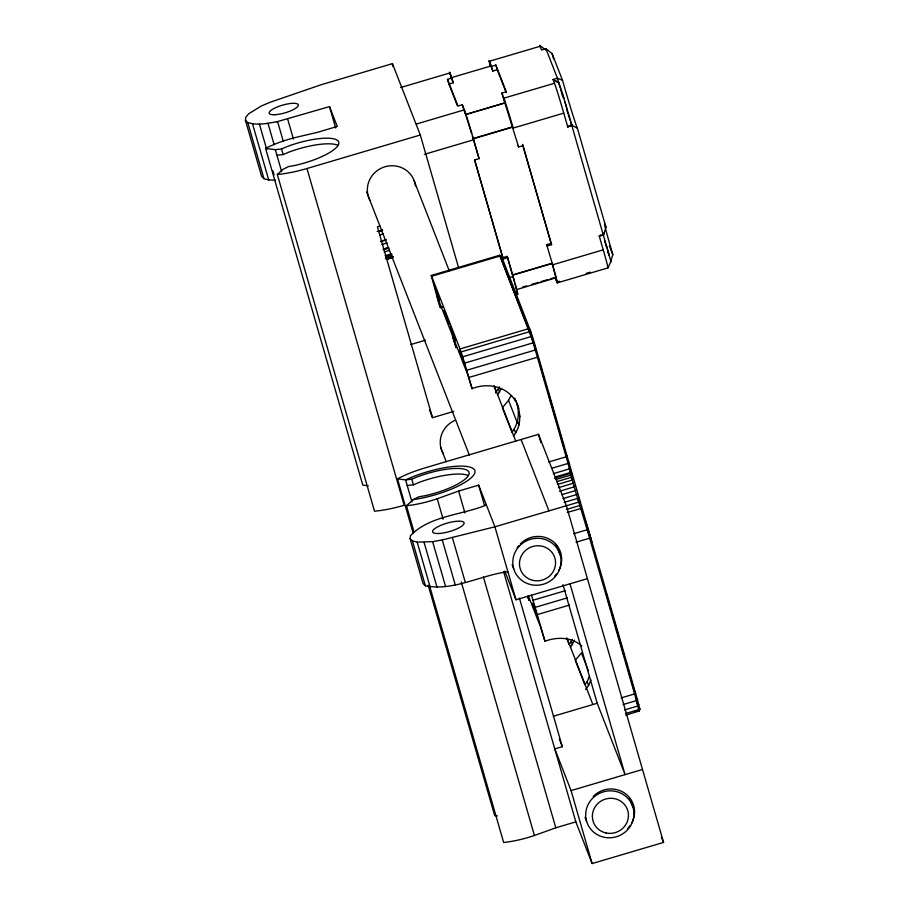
<?xml version="1.0" encoding="UTF-8"?>
<svg xmlns="http://www.w3.org/2000/svg" width="909" height="909" viewBox="0 0 909 909"><rect width="100%" height="100%" fill="white"/><g stroke="black" fill="none" stroke-linecap="round" stroke-linejoin="round"><path stroke-width="1.36" d="M275.62 180.209L268.723 179.937L263.951 178.664L261.644 176.46L245.441 120.34L245.737 117.375L248.623 113.83L261.224 106.023L270.064 102.297L321.002 84.787L392.438 63.653L420.299 135.009L458.466 267.246M507.881 571.716C480.668 575.124 453.341 591.418 425.389 585.782L423.071 583.578L410.118 538.685L410.413 535.708C429.877 515.437 461.829 515.233 486.395 504.984M539.662 45.45L545.559 49.688M515.051 283.972L516.38 289.664L555.933 277.813L552.047 263.235L512.506 274.927L513.085 276.495A25.463 0.602 73.5 0 1 517.403 293.709L516.71 291.323L517.403 293.709M557.353 282.858L607.962 267.894L610.928 261.553L571.352 123.84A29.713 0.704 73.5 0 1 570.807 122.397M511.994 432.139C519.505 422.708 520.414 408.675 514.46 398.222C520.948 409.777 522.357 425.162 513.471 435.922M601.167 234.67L599.292 236.204L603.678 234.908L605.928 227.159L577.351 128.158A34.792 0.818 73.5 0 1 562.489 80.265L552.058 53.54L545.911 48.7L541.514 50.006L539.81 45.666A25.463 0.602 73.5 0 0 539.639 45.655M610.496 262.042L612.836 254.69A34.792 0.818 73.5 0 1 604.883 225.921M495.587 392.972L499.473 386.802M497.507 395.029L501.12 388.7M569.216 644.549L572.375 639.357M570.398 647.572L574.477 640.129M584.896 684.693L587.123 681.75L589.43 676.114M585.623 689.454L588.6 685.534L590.907 679.898M511.881 432.025L502.393 407.709L508.551 400.335L511.085 395.517M277.325 174.494L282.494 173.903A49.711 13.283 -16.1 0 0 306.969 168.517L404.164 505.256A49.711 13.283 -16.1 0 1 379.678 510.631L374.519 511.222L277.325 174.494L282.994 169.347L288.414 166.62L294.891 165.449A39.348 10.51 -16.1 0 0 338.671 141.906A39.348 10.51 -16.1 0 0 287.471 146.451L281.517 148.962L275.313 149.667L265.587 148.383L362.782 485.111L368.338 485.849M413.936 531.663L406.459 505.756L413.265 499.586L418.685 496.859L425.162 495.689A39.348 10.51 -16.1 0 0 468.942 472.146A39.348 10.51 -16.1 0 0 417.754 476.691L411.788 479.202L405.584 479.907L397.494 478.838L413.231 533.367M568.818 126.624L571.75 124.703L560.933 88.571L558.74 82.799L553.002 79.401L554.865 84.23A25.463 0.602 73.5 0 1 562.853 110L567.841 127.26M571.75 124.703L567.693 126.749L572.091 125.453L577.351 128.158M397.494 478.838L402.005 476.566A49.711 13.283 -16.1 0 1 425.173 467.851L538.514 434.343L566.364 505.688L663.559 842.427L592.111 863.55L575.84 821.872L503.643 571.727M265.587 148.383L270.064 146.201A43.927 11.737 -16.1 0 1 294.891 137.623L317.23 132.384L337.262 126.453L329.524 106.614L276.666 121.829M276.927 155.28L283.142 154.575L289.096 152.064A39.348 10.51 -16.1 0 1 338.012 145.36M407.209 485.52L413.413 484.815L419.367 482.304A39.348 10.51 -16.1 0 1 468.283 475.589M587.419 578.647L515.982 599.781L494.916 526.811L478.645 485.145L458.613 491.065L437.24 498.757A43.927 11.737 -16.1 0 1 411.538 505.12L406.459 505.756M575.84 821.872L555.808 827.804L534.435 835.496A43.927 11.737 -16.1 0 1 508.733 841.848L503.654 842.495L429.673 586.191M388.734 258.326L392.893 257.054M387.745 258.815L392.938 257.19L387.666 258.542M387.291 256.349L390.381 255.293M400.664 87.525L449.932 72.947L453.284 82.753L448.887 84.048L447.523 79.344L451.921 78.038M490.167 65.437A25.463 0.602 73.5 0 1 489.474 61.255L540.071 46.291M451.296 77.663L490.86 66.039L492.826 71.061L497.212 69.766L506.154 92.673M490.837 65.971L489.474 61.255L491.462 66.346L495.848 65.05L506.29 91.775L501.893 93.07L503.256 97.786L518.607 146.951L523.005 145.656L551.581 244.646L547.184 245.953L546.684 244.68L551.081 243.373L551.581 244.646M509.097 277.677L513.085 276.495L507.642 257.645L503.256 258.94L474.68 159.939L479.066 158.643L473.623 139.781A25.463 0.602 73.5 0 0 464.34 109.853L462.351 104.762L457.954 106.058L447.523 79.344M416.402 124.033L464.34 109.853L465.703 114.568L505.245 102.876L501.893 93.07M554.501 83.264L503.881 98.161A25.463 0.602 73.5 0 1 513.165 128.089L563.762 113.125M464.204 110.728L465.658 114.466L505.199 102.774M306.969 168.517L420.299 135.009M479.066 158.643L473.225 138.827L512.756 127.135M424.355 154.36L473.623 139.781L473.134 138.509L512.665 126.817L513.165 128.089M380.087 226.08L377.428 226.864L432.502 417.686L453.761 411.402M377.19 231.465L382.2 229.988M382.541 230.341L378.326 231.443L382.53 230.295M379.519 234.988L383.484 233.818M381.041 241.09L386.302 239.669M380.757 241.624L385.836 240.124M381.985 244.464L387.2 242.919M383.234 249.168L388.45 247.623M383.575 249.691L388.87 248.123M384.166 251.952L389.461 250.384M385.109 255.69L391.722 253.736M385.564 257.054L392.279 255.077M385.7 258.451L390.711 256.963M385.416 258.701L391.859 256.793M387.745 258.474L392.756 256.986M387.007 259.156L393.415 257.258L387.598 258.94M442.774 306.958L440.445 307.64L438.967 303.856L431.207 275.484L499.768 255.202L531.39 337.284L532.549 336.944L534.412 342.92L637.436 699.589L639.947 709.577L638.788 709.918L638.391 709.179M431.207 275.484L431.616 276.256L500.177 255.974M531.049 332.308L501.677 256.781L501.279 256.043L500.12 256.383L529.89 332.649L531.049 332.308L532.549 336.944M500.518 257.122L501.677 256.781M474.566 160.029L502.757 257.667L507.142 256.372L507.642 257.645M512.585 275.222L552.127 263.53L552.627 264.803A25.463 0.602 73.5 0 1 556.944 282.017L559.614 281.233M599.145 235.692L603.224 249.839L552.627 264.803L546.684 244.68M522.641 287.051L526.595 285.88M531.867 284.312L538.458 282.369M541.094 281.585L547.684 279.642M550.32 278.858L554.263 277.688M586.237 273.348L590.236 272.166M410.641 344.568L425.492 340.171M431.616 276.256L459.999 348.965L528.572 328.694M528.879 329.785L530.038 329.444M459.999 348.965L461.056 351.942L529.617 331.66M461.056 351.942L462.636 356.817L531.197 336.546L533.242 343.261L534.412 342.92M462.636 356.817L464.59 363.123L533.151 342.841L537.412 357.203L468.851 377.474L472.089 388.688C487.19 382.382 506.472 386.234 515.369 400.733M464.59 363.123L466.726 370.247L536.446 349.681M538.48 356.646L537.321 356.987L566.159 456.818L548.684 461.988M567.182 456.079L566.023 456.42L568.045 463.454L551.922 468.226M569 462.465L567.841 462.817L569.523 468.851L553.388 473.623M570.398 467.59L569.227 467.93L571 475.043L556.172 479.429M571.261 471.055L570.102 471.396L570.284 472.328L571.443 471.976M555.604 476.873L570.432 472.487M554.433 478.214L570.613 473.43M571.852 473.691L570.682 474.032L571.579 477.282L556.751 481.668M572.465 476.043L571.295 476.384L572.329 480.054L557.501 484.44M573.249 478.975L572.091 479.316L573.227 483.293L558.399 487.678M574.204 482.384L573.045 482.724L574.249 486.86L559.421 491.246M575.272 486.156L574.113 486.497L575.352 490.655L561.864 494.644M576.431 490.156L575.272 490.508L576.476 494.61L578.885 502.575L580.044 502.222M563.012 498.541L577.647 494.269M564.159 502.393L577.647 498.405L579.999 506.165L581.158 505.824M577.692 498.677L578.863 498.337M578.772 502.098L494.916 526.811L442.274 539.935L432.639 541.662L417.197 542.15L412.425 540.878L410.118 538.685M566.341 509.494L579.828 505.506L580.908 509.029L582.067 508.688M567.296 512.494L580.771 508.506L587.191 529.913L588.35 529.572M573.693 533.742L587.18 529.754L588.85 535.412M587.987 532.572L589.146 532.231M589.93 534.901L588.771 535.242L589.657 538.185L576.056 542.207M590.702 537.571L589.543 537.912L634.607 693.931L621.165 697.907M531.47 595.19L533.026 600.235L565.205 590.725M533.026 600.235L535.174 607.36L567.352 597.849M581.771 645.969C571.738 637.039 557.058 636.63 544.98 641.254L537.287 614.598L569.466 605.076M553.376 716.235L597.213 703.271L625.062 774.616L569.988 583.805M635.618 693.203L634.459 693.544L637.959 705.963L624.517 709.94M637.436 699.589L636.277 699.93L639.129 711.099L625.687 715.076M623.051 704.555L636.493 700.578M637.675 705.054L638.834 704.702M639.697 708.156L638.538 708.497L638.788 709.918M625.426 713.576L638.868 709.599M634.687 711.52L638.72 710.327L639.129 711.099M519.425 598.133L562.307 746.698L554.785 748.914L571.057 790.591L592.111 863.55M571.057 790.591L642.504 769.469M388.495 247.759L383.257 249.214M245.441 120.34L247.759 122.533C257.452 125.715 267.848 123.283 277.597 121.59L283.381 141.634M497.382 815.93L494.689 815.566L428.184 585.169M562.489 80.265L557.444 78.242L553.047 79.549L558.74 82.799M545.502 49.029L545.832 49.711M610.905 261.712L610.575 261.042M555.91 277.972L555.558 277.234L556.944 282.017L555.456 278.199M639.55 708.838L639.947 709.577M566.852 109.103L566.784 108.376M607.553 267.064L607.814 267.678A25.463 0.602 73.5 0 0 604.099 252.861L603.224 249.839M545.911 48.7L557.444 78.242L560.217 87.968M609.36 245.782L612.836 254.69M523.005 145.656L522.505 144.383L551.081 243.373M518.119 145.679L518.607 146.951M448.887 84.048L457.329 105.683M502.757 257.667L503.256 258.94M504.836 266.78L506.256 270.416M513.824 289.801L516.187 295.868M529.492 329.944L536.162 350.885M583.112 514.96L584.646 518.914M590.202 537.958L591.725 541.866L588.521 530.833M517.289 404.607L518.778 408.402M518.505 412.925L519.982 416.708M517.46 421.31L518.937 425.094M508.551 400.335L517.539 423.367M521.073 439.49L548.934 510.847M498.552 389.052L499.734 392.086M514.221 429.196L515.698 432.991M414.14 180.846L449.228 270.723M494.121 385.711L515.789 441.229M556.035 544.321L560.171 554.899A24.248 23.361 -21.3 0 1 530.913 584.646A24.248 23.361 -21.3 0 1 519.687 545.764A24.248 23.361 -21.3 0 1 560.171 554.899M494.212 386.768L496.212 391.881M661.491 837.132L663.559 842.427M588.441 670.797L581.442 652.889L575.283 660.264L584.782 684.579M571.443 641.606L572.625 644.64M587.123 681.75L588.6 685.534M472.089 388.688L467.476 374.053L452.989 336.944L456.113 347.783L451.807 333.91L437.32 296.8L440.445 307.64M567.011 638.266L592.816 704.35M629.448 798.193L633.062 807.442A24.248 23.361 -21.3 0 1 603.803 837.2A24.248 23.361 -21.3 0 1 592.577 798.318A24.248 23.361 -21.3 0 1 633.062 807.442M566.614 638.038L569.102 644.436M528.379 595.895L540.378 626.608L544.98 641.254M527.834 597.315L529.015 600.349L527.845 596.281M366.622 191.947L469.305 454.977M512.131 564.682L513.676 568.648M504.79 571.125L515.982 599.781M559.285 738.949L562.307 746.698M429.491 409.936L432.502 417.686M440.547 447.148L446.217 461.681M585.021 817.225L586.566 821.191M451.318 77.731L453.284 82.753M465.658 114.466L471.657 133.464M603.042 233.124L603.678 234.908M585.169 520.232L585.646 521.618M604.951 241.101L605.599 242.998M585.964 522.561L588.043 529.254M563.898 98.377L562.648 94.706L562.841 95.672M607.905 251.816L609.155 255.497L607.735 250.077M606.076 244.521L607.189 248.18M565 102.035L566.477 107.217M466.726 370.247L468.851 377.474M535.174 607.36L537.287 614.598M489.474 61.255L490.565 65.948M472.407 136.009L473.225 138.827M449.932 72.947L450.978 76.538L449.932 72.947A25.463 0.602 73.5 0 0 449.83 73.947M495.848 65.05L497.212 69.766M555.581 277.302L556.944 282.017M491.462 66.346L492.826 71.061M537.719 356.294L538.889 360.35M539.673 363.055L541.616 369.815M543.184 375.224L544.355 379.28M545.911 384.689L547.082 388.745M547.866 391.449L550.604 400.926M551.377 403.63L556.069 419.856M557.626 425.264L558.796 429.321M559.58 432.025L564.262 448.251M605.928 592.611L610.609 608.848M612.177 614.257L613.348 618.313M614.12 621.017L618.813 637.243M619.586 639.947L621.54 646.708M622.324 649.412L624.278 656.173M625.835 661.582L627.005 665.638M627.789 668.342L632.471 684.579M633.255 687.284L635.209 694.044M635.982 696.749L637.152 700.805M507.142 256.372L512.506 274.927M462.351 104.762L463.715 109.478M538.514 434.343L540.866 442.513M562.989 584.692L597.213 703.271M478.645 485.145L484.497 505.404M458.613 491.065L464.908 512.881M483.406 576.954L555.808 827.804M329.524 106.614L335.694 127.999M452.318 537.333L465.272 582.237M437.24 498.757L443.137 519.209M461.238 581.919L534.435 835.496M442.274 539.935L455.227 584.828M432.639 541.662L445.603 586.566M411.788 479.202L413.413 484.815M424.094 542.423L437.047 587.316M411.925 501.859L405.584 479.907A45.461 12.147 -16.1 0 1 474.805 470.407A45.461 12.147 -16.1 0 1 413.265 499.586M417.197 542.15L430.15 587.055M412.425 540.878L425.389 585.782M287.63 118.999L293.414 139.043M281.517 148.962L283.142 154.575M267.973 123.329L274.143 144.701M275.313 149.667L281.642 171.619M259.417 124.079L266.746 149.474M272.916 170.847L274.075 174.858M252.52 123.817L268.723 179.937M247.759 122.533L263.951 178.664M605.746 244.498L606.246 246.259M513.278 277.643L514.517 282.051M563.148 96.843L563.569 98.354M605.019 241.817L605.326 242.976M502.393 260.894L501.279 256.043M499.768 255.202L500.03 256.702M392.438 63.653L392.654 66.266M552.058 53.54A34.792 0.818 73.5 0 1 553.615 58.892M604.53 223.807A34.792 0.818 73.5 0 1 605.928 227.159M570.079 120.261A29.713 0.704 73.5 0 1 569.488 118.477M569.159 117.488A29.713 0.704 73.5 0 1 568.466 115.318M568.091 114.148A29.713 0.704 73.5 0 1 566.898 110.341M562.546 95.956A29.713 0.704 73.5 0 1 560.546 89.082M370.088 200.605A24.248 23.361 -21.3 0 1 384.393 166.949A24.248 23.361 -21.3 0 1 415.447 185.936M443.592 454.216A24.248 23.361 -21.3 0 1 455.5 420.151M593.202 796.443A24.248 23.361 -21.3 0 1 624.938 793.33A24.248 23.361 -21.3 0 1 631.46 823.463M630.107 825.565A24.248 23.361 -21.3 0 1 627.676 828.451M520.312 543.889A24.248 23.361 -21.3 0 1 552.036 540.775A24.248 23.361 -21.3 0 1 558.558 570.909M556.444 574.022A24.248 23.361 -21.3 0 1 554.774 575.897M517.176 547.82A24.248 23.361 -21.3 0 1 518.641 545.775M437.002 292.243L434.638 286.187L439.433 300.663L437.002 292.243M446.467 316.48L444.103 310.423L448.898 324.899L446.467 316.48M452.682 332.387L450.307 326.331L455.102 340.807L452.682 332.387M462.136 356.623L459.772 350.567L464.567 365.043L462.136 356.623M535.037 609.178L532.663 603.121L537.469 617.597L535.037 609.178M274.518 114.727A15.158 4.045 -16.1 0 0 298.163 105.842A15.158 4.045 -16.1 0 0 278.563 106.467A15.158 4.045 -16.1 0 0 274.518 114.727M533.015 580.397A18.135 17.464 -21.3 0 0 554.899 558.149A18.135 17.464 -21.3 0 0 524.629 551.32A18.135 17.464 -21.3 0 0 533.015 580.397M605.917 832.939A18.135 17.464 -21.3 0 0 627.789 810.692A18.135 17.464 -21.3 0 0 597.52 803.863A18.135 17.464 -21.3 0 0 605.917 832.939M438.388 533.503A16.362 4.375 -16.1 0 0 463.92 523.902A16.362 4.375 -16.1 0 0 442.751 524.573A16.362 4.375 -16.1 0 0 438.388 533.503"/></g></svg>
